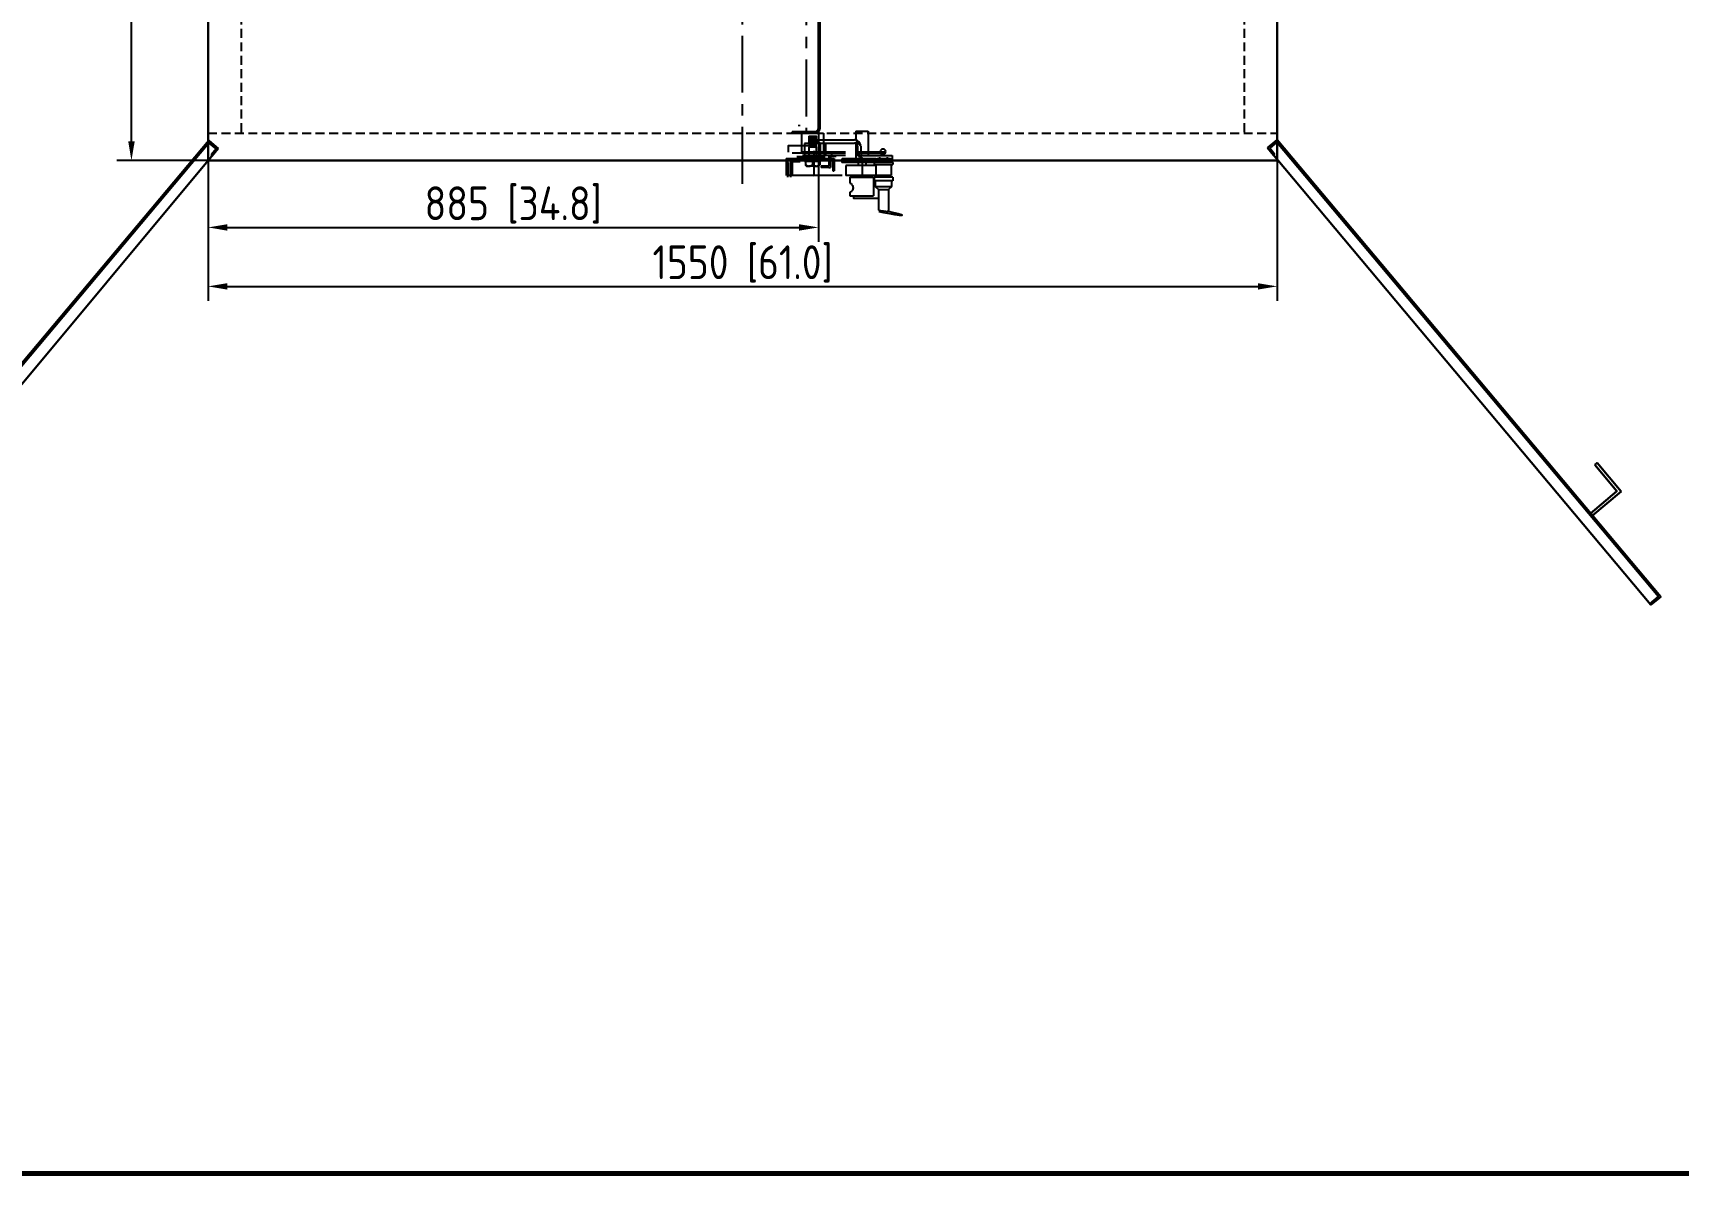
# Model space of a CAD drawing. Header units: millimetres. Extents: x 261789 to 272313, y -191856 to -185409.
# Drawn here: x 263133 to 265518, y -191621 to -189963 of the extents above; entities that cross this region are included whole.
import ezdxf

# ---------------------------------------------------------------- set-up
doc = ezdxf.new("R2010")
doc.units = ezdxf.units.MM
doc.header["$LTSCALE"] = 13
for name, pattern in [('ACAD_ISO02W100', [15, 12, -3]), ('CENTER', [50.8, 31.75, -6.35, 6.35, -6.35]), ('CENTERX2', [101.6, 63.5, -12.7, 12.7, -12.7]), ('DASHED', [0.75, 0.5, -0.25])]:
    doc.linetypes.add(name, pattern=pattern)
doc.layers.get('0').update_dxf_attribs({"color": 1, "linetype": 'CENTER'})
for name, color, linetype in [('1', 4, 'Continuous'), ('4虚线层', 6, 'DASHED'), ('PDF_几何图形', 7, 'Continuous'), ('粗实线', 4, 'Continuous')]:
    doc.layers.add(name, color=color, linetype=linetype)
doc.layers.add('2细实线', color=3, linetype='Continuous', lineweight=20)
doc.layers.add('标注、文本', color=3, linetype='Continuous', lineweight=25)
doc.styles.get("Standard").update_dxf_attribs({"font": 'gbenor.shx', "bigfont": 'gbcbig.shx'})
doc.dimstyles.new('英寸 1-10', dxfattribs={"dimscale": 14, "dimtxt": 3.5, "dimasz": 2, "dimexe": 1.5, "dimexo": 0.5, "dimgap": 0.5, "dimtad": 1, "dimtoh": 1, "dimdec": 1, "dimdsep": 46, "dimtxsty": 'Standard', "dimcen": 2.5, "dimclrd": 3, "dimclre": 3, "dimclrt": 3, "dimadec": 0, "dimazin": 2, "dimtfac": 1, "dimtdec": 1, "dimtmove": 0, "dimatfit": 2, "dimfxl": 1, "dimarcsym": 0})

# ---------------------------------------------------------------- blocks, each defined once
blk = doc.blocks.new('A$C62CB6CE0')
at = {"layer": 'PDF_几何图形'}
for p, q in [((22.3, 119.3), (54.2, 119.3)), ((22.3, 119.3), (22.3, 89.9)), ((54.2, 119.3), (54.2, 89.9)), ((101.2, 122.2), (101.2, 108.9)), ((101.2, 122.2), (119, 122.2)), ((119, 122.2), (119, 86.6)), ((3.7, 101.1), (32.7, 101.1)), ((26.9, 104), (26.9, 85.3)), ((33.1, 104), (26.9, 104)), ((33.1, 114.7), (33.1, 104)), ((33.1, 112.2), (33.9, 111.4)), ((43.8, 111.4), (33.1, 111)), ((33.9, 111.4), (33.1, 111)), ((33.1, 111), (33.9, 110.6)), ((43.8, 110.6), (33.1, 110.2)), ((33.9, 110.6), (33.1, 110.2)), ((33.1, 108.5), (33.9, 108.1)), ((33.1, 101.5), (33.9, 101.1)), ((33.1, 98.6), (33.1, 80.4)), ((43, 112.2), (33.9, 111.4)), ((43, 111), (33.9, 110.6)), ((43, 110.2), (33.9, 109.7)), ((43, 109.3), (33.9, 108.9)), ((43, 108.5), (33.9, 108.1)), ((43, 107.7), (33.9, 107.3)), ((43, 106.9), (33.9, 106.4)), ((43, 105.6), (33.9, 105.2)), ((43, 104.8), (33.9, 104.4)), ((43, 104), (33.9, 103.5)), ((43, 103.1), (33.9, 102.7)), ((43, 102.3), (33.9, 101.9)), ((43, 101.5), (33.9, 101.1)), ((43, 101.5), (33.9, 101.1)), ((43, 101.5), (33.9, 101.1)), ((43, 100.7), (33.9, 100.2)), ((43, 99.4), (33.9, 99)), ((43.8, 111.4), (43, 111)), ((43, 111), (43.8, 110.6)), ((43.8, 110.6), (43, 110.2)), ((43.8, 109.7), (43, 109.3)), ((43.8, 108.9), (43, 108.5)), ((43.8, 108.1), (43, 107.7)), ((43.8, 107.3), (43, 106.9)), ((43.8, 106.4), (43, 105.6)), ((43.8, 105.2), (43, 104.8)), ((43.8, 104.4), (43, 104)), ((43.8, 103.5), (43, 103.1)), ((43.8, 102.7), (43, 102.3)), ((43.8, 101.9), (43, 101.5)), ((43.8, 101.1), (43, 100.7)), ((43.8, 100.2), (43, 99.4)), ((49.6, 104), (43.8, 104)), ((43.8, 99), (43.8, 80.4)), ((44.9, 109.3), (44.9, 104.8)), ((44.9, 109.3), (49.5, 109.3)), ((49.5, 104.8), (44.9, 104.8)), ((49.5, 109.3), (99.1, 109.3)), ((49.5, 104.8), (99.1, 104.8)), ((49.6, 104), (49.6, 85.3)), ((55.3, 104), (55.3, 87.4)), ((55.3, 104), (57.3, 104)), ((57.3, 104), (57.3, 87.4)), ((101.2, 104.4), (101.2, 82)), ((103.7, 100.2), (103.7, 91.1)), ((108.2, 100.2), (108.2, 91.1)), ((0, 82.5), (26.9, 82.5)), ((0, 82.5), (0, 57.6)), ((2.1, 80.4), (26.9, 80.4)), ((2.1, 80.4), (2.1, 55.2)), ((3.7, 57.6), (3.7, 76.7)), ((6.6, 80.4), (6.6, 55.2)), ((65.8, 89.9), (8.7, 89.9)), ((8.7, 77.9), (20.3, 77.9)), ((8.7, 77.9), (8.7, 57.6)), ((15.7, 85.3), (56.7, 85.3)), ((20.3, 80.4), (20.3, 77.9)), ((23.6, 92), (64.5, 92)), ((64.5, 89.9), (23.6, 89.9)), ((23.6, 87.4), (64.5, 87.4)), ((26.9, 80.4), (49.6, 80.4)), ((26.9, 80.4), (26.9, 78.3)), ((26.9, 78.3), (49.6, 78.3)), ((28.1, 78.3), (28.1, 73.4)), ((38.5, 78.3), (38.5, 73.4)), ((43, 82.5), (69.9, 82.5)), ((43, 80.4), (67.8, 80.4)), ((44.9, 92), (85.9, 92)), ((85.9, 89.9), (44.9, 89.9)), ((44.9, 87.4), (85.9, 87.4)), ((47.6, 71.7), (47.1, 71.3)), ((48.8, 78.3), (48.8, 73.4)), ((49.6, 80.4), (49.6, 78.3)), ((50.7, 71.7), (61.9, 71.7)), ((50.7, 71.7), (50.7, 69.2)), ((61.9, 85.3), (61.9, 71.7)), ((61.9, 85.3), (61.9, 71.7)), ((72.4, 85.3), (61.9, 85.3)), ((64.4, 87.4), (64.4, 69.2)), ((64.4, 87.4), (64.4, 69.2)), ((65.8, 89.9), (65.8, 87.4)), ((67.8, 80.4), (67.8, 64.3)), ((69.9, 82.5), (69.9, 64.3)), ((80.9, 82), (80.9, 76.7)), ((80.9, 82), (81.3, 82)), ((81.3, 76.7), (80.9, 76.7)), ((81.3, 82), (81.3, 76.7)), ((130.5, 82), (81.3, 82)), ((130.5, 76.7), (81.3, 76.7)), ((130.1, 72.1), (86.7, 72.1)), ((86.7, 72.1), (86.7, 57.6)), ((101.6, 92), (142.5, 92)), ((142.5, 89.9), (101.6, 89.9)), ((101.6, 87.4), (142.5, 87.4)), ((104.5, 76.7), (104.5, 72.1)), ((110.3, 80.4), (110.3, 55.2)), ((115.7, 76.7), (115.7, 72.1)), ((127.7, 76.7), (127.7, 73.8)), ((127.7, 73.8), (154.9, 73.8)), ((130.1, 73.8), (130.1, 57.6)), ((130.5, 82), (130.5, 76.7)), ((130.5, 82), (131.8, 82)), ((131.8, 76.7), (130.5, 76.7)), ((131.8, 82), (131.8, 76.7)), ((151.6, 82), (131.8, 82)), ((151.6, 76.7), (131.8, 76.7)), ((135.5, 84.1), (135.5, 78.3)), ((146.3, 84.1), (146.3, 78.3)), ((151.6, 82), (151.6, 76.7)), ((152.5, 73.8), (152.5, 57.6)), ((153.7, 86.6), (153.7, 82)), ((153.7, 76.7), (154.9, 76.7)), ((154.9, 76.7), (154.9, 73.8)), ((23.2, 57.6), (3.7, 57.6)), ((60, 57.6), (19, 57.6)), ((40.1, 57.6), (38, 57.6)), ((81.3, 57.6), (40.4, 57.6)), ((43.4, 71.3), (47.1, 71.3)), ((64.4, 69.2), (50.7, 69.2)), ((61.9, 69.2), (64.4, 69.2)), ((61.9, 69.2), (64.4, 69.2)), ((64.4, 69.2), (61.9, 69.2)), ((67.8, 64.3), (69.9, 64.3)), ((130.1, 57.6), (86.7, 57.6)), ((92.5, 55.2), (92.5, 46.5)), ((92.5, 55.2), (126.8, 55.2)), ((138, 57.6), (97, 57.6)), ((103.7, 57.6), (103.7, 55.2)), ((116.5, 57.6), (116.5, 55.2)), ((126.8, 55.2), (126.8, 28.3)), ((127.7, 55.2), (127.7, 49.8)), ((141.3, 55.2), (127.7, 55.2)), ((141.3, 49.8), (127.7, 49.8)), ((141.3, 57.6), (130.1, 57.6)), ((132.2, 57.6), (132.2, 55.2)), ((152.5, 57.6), (141.3, 57.6)), ((154.9, 55.2), (141.3, 55.2)), ((154.9, 49.8), (141.3, 49.8)), ((150.4, 57.6), (150.4, 55.2)), ((152.9, 49), (152.9, 41.9)), ((154.9, 55.2), (154.9, 49.8)), ((92.5, 46.5), (93.3, 46.5)), ((92.5, 33.7), (92.5, 28.3)), ((93.3, 33.7), (92.5, 33.7)), ((92.5, 28.3), (126.8, 28.3)), ((129.3, 47.3), (126.8, 47.3)), ((129.3, 41.9), (152.9, 41.9)), ((133.9, 37.4), (141.3, 37.4)), ((133.9, 29.1), (133.9, 7.2)), ((141.3, 37.4), (148.7, 37.4)), ((148.7, 29.1), (148.7, 7.2)), ((152.9, 41.5), (152.9, 41.9))]:
    blk.add_line(p, q, dxfattribs=at)
for points in [[(3.7, 91.6), (3.7, 101.1), (4.1, 100.7)], [(33.1, 114.7), (43.8, 114.7), (43.8, 104)], [(33.1, 112.2), (43, 112.2), (43.8, 111.4)], [(43, 110.2), (43.8, 109.7), (33.1, 109.3)], [(33.1, 110.2), (33.9, 109.7), (33.1, 109.3)], [(43, 109.3), (43.8, 108.9), (33.1, 108.5)], [(33.1, 109.3), (33.9, 108.9), (33.1, 108.5)], [(43, 108.5), (43.8, 108.1), (33.1, 107.7)], [(43, 108.5), (33.9, 108.1), (33.1, 107.7)], [(43, 107.7), (43.8, 107.3), (33.1, 106.9)], [(33.1, 107.7), (33.9, 107.3), (33.1, 106.9)], [(43, 106.9), (43.8, 106.4), (33.1, 105.6)], [(33.1, 106.9), (33.9, 106.4), (33.1, 105.6)], [(43, 105.6), (43.8, 105.2), (33.1, 104.8)], [(33.1, 105.6), (33.9, 105.2), (33.1, 104.8)], [(43, 104.8), (43.8, 104.4), (33.1, 104)], [(33.1, 104.8), (33.9, 104.4), (33.1, 104)], [(43, 104), (43.8, 103.5), (33.1, 103.1)], [(33.1, 104), (33.9, 103.5), (33.1, 103.1)], [(43, 103.1), (43.8, 102.7), (33.1, 102.3)], [(33.1, 103.1), (33.9, 102.7), (33.1, 102.3)], [(43, 102.3), (43.8, 101.9), (33.1, 101.5)], [(33.1, 102.3), (33.9, 101.9), (33.1, 101.5)], [(43, 101.5), (43.8, 101.1), (33.1, 100.7)], [(43, 101.5), (33.9, 101.1), (33.1, 100.7)], [(43, 100.7), (43.8, 100.2), (33.1, 99.4)], [(33.1, 100.7), (33.9, 100.2), (33.1, 99.4)], [(43, 99.4), (43.8, 99), (33.1, 98.6)], [(33.1, 99.4), (33.9, 99), (33.1, 98.6)], [(108.2, 100.2), (100.4, 109.3), (99.1, 109.3)], [(103.7, 100.2), (103.7, 101.5), (103.3, 101.9), (103.3, 102.3), (102.8, 103.1), (102.4, 103.5), (102, 104), (101.6, 104.4), (100.8, 104.4), (100.4, 104.8), (99.1, 104.8)], [(28.1, 73.4), (28.5, 72.9), (28.9, 72.5), (29.4, 72.5), (29.8, 72.1), (30.2, 72.1), (30.6, 71.7), (31.4, 71.7), (31.8, 71.3), (33.1, 71.3)], [(28.1, 73.4), (28.1, 72.9), (28.5, 72.5), (28.5, 72.1), (28.9, 72.1), (28.9, 71.7), (29.4, 71.7)], [(28.9, 71.7), (29.8, 71.3), (33.1, 71.3)], [(43.4, 71.3), (33.1, 71.3), (34.7, 71.3), (35.2, 71.7), (36, 71.7), (36.4, 72.1), (36.8, 72.1), (37.2, 72.5), (37.6, 72.5), (38, 72.9), (38.5, 73.4)], [(38.5, 73.4), (38.9, 72.9), (39.7, 72.1), (40.1, 72.1), (40.9, 71.7), (41.8, 71.7), (42.2, 71.3), (43.4, 71.3)], [(40.1, 93.6), (40.1, 57.6), (40.5, 57.2)], [(43.4, 71.3), (45.1, 71.3), (45.5, 71.7), (46.3, 71.7), (46.7, 72.1), (47.1, 72.1), (47.6, 72.5), (48, 72.5), (48.4, 72.9), (48.8, 73.4)], [(47.6, 71.7), (47.6, 72.1), (48, 72.1), (48, 72.5), (48.4, 72.5), (48.4, 72.9), (48.8, 73.4)], [(103.7, 91.1), (111.5, 82), (112.8, 82)], [(108.2, 91.1), (108.2, 89.9), (109, 89.1), (109, 88.2), (109.5, 87.8), (109.9, 87.4), (110.7, 87.4), (111.1, 87), (111.5, 86.6), (112.8, 86.6), (153.7, 86.6)], [(151.6, 82), (153.7, 82), (153.7, 76.7), (151.6, 76.7)], [(130.5, 49.8), (129.7, 49.8), (129.7, 49.4), (129.3, 49), (129.3, 41.9), (129.7, 41.9), (129.7, 41.5), (133.9, 37.4), (133.9, 29.1)], [(152.9, 49), (152.9, 49.8), (152.1, 49.8)], [(93.3, 46.5), (94.2, 46.1), (95, 44.8), (96.2, 43.2), (97, 39.9), (96.2, 36.5), (95, 34.9), (94.2, 34.1), (93.3, 33.7)], [(97.9, 28.3), (97.9, 24.6), (133.9, 24.6)], [(152.9, 41.5), (148.7, 37.4), (148.7, 29.1)], [(133.9, 7.2), (148.3, 5.5), (148.7, 7.2)]]:
    blk.add_lwpolyline(points, dxfattribs=at)
blk.add_lwpolyline([(25.6, 85.3), (50.9, 85.3), (50.9, 82.5), (25.6, 82.5)], close=True, dxfattribs=at)
for points in [[(108.2, 101.5), (106.4, 106.8), (105.9, 107.6), (100.4, 109.3)], [(140.5, 96.1), (138.4, 96.1), (136.7, 94.4), (136.7, 92.4)], [(144.6, 92.4), (144.6, 94.4), (142.5, 96.1), (140.5, 96.1)], [(103.7, 89.9), (104.6, 86), (107.7, 83), (111.5, 82)], [(136.7, 92.4), (136.7, 90.3), (138.4, 88.2), (140.5, 88.2)], [(140.5, 88.2), (142.5, 88.2), (144.6, 90.3), (144.6, 92.4)], [(134.3, 5.5), (171.8, -1.9), (181.4, -1.8), (148.3, 5.5)]]:
    blk.add_open_spline(points, degree=3, dxfattribs=at)
blk = doc.blocks.new('*D60')
at = {"layer": '2细实线', "color": 3, "linetype": 'ByBlock', "lineweight": -2}
for p, q in [((263386.8, -190043.7), (263386.8, -190351.8)), ((264936.8, -190043.7), (264936.8, -190351.8)), ((263414.8, -190330.8), (264908.8, -190330.8))]:
    blk.add_line(p, q, dxfattribs=at)
at = {"layer": '2细实线', "color": 3, "linetype": 'ByBlock'}
for points in [[(263414.8, -190326.2), (263414.8, -190335.5), (263386.8, -190330.8)], [(264908.8, -190326.2), (264908.8, -190335.5), (264936.8, -190330.8)]]:
    blk.add_solid(points, dxfattribs=at)
at = {"layer": 'Defpoints', "color": 0, "linetype": 'ByBlock'}
for p in [(263386.8, -190036.7), (264936.8, -190036.7), (264936.8, -190330.8)]:
    blk.add_point(p, dxfattribs=at)
at = {"layer": '2细实线', "color": 3, "linetype": 'ByBlock', "insert": (264161.8, -190298.3), "char_height": 49, "attachment_point": 5}
blk.add_mtext('1550 [61.0]', dxfattribs=at)
blk = doc.blocks.new('*D61')
at = {"layer": '2细实线', "color": 3, "linetype": 'ByBlock', "lineweight": -2}
for p, q in [((263379.8, -189463.5), (263254.8, -189463.5)), ((263275.8, -190120.5), (263275.8, -189491.5)), ((263571.2, -190148.5), (263254.8, -190148.5))]:
    blk.add_line(p, q, dxfattribs=at)
at = {"layer": '2细实线', "color": 3, "linetype": 'ByBlock'}
for points in [[(263271.1, -189491.5), (263280.5, -189491.5), (263275.8, -189463.5)], [(263271.1, -190120.5), (263280.5, -190120.5), (263275.8, -190148.5)]]:
    blk.add_solid(points, dxfattribs=at)
at = {"layer": 'Defpoints', "color": 0, "linetype": 'ByBlock'}
for p in [(263275.8, -189463.5), (263386.8, -189463.5), (263578.2, -190148.5)]:
    blk.add_point(p, dxfattribs=at)
at = {"layer": '2细实线', "color": 3, "linetype": 'ByBlock', "insert": (263243.3, -189806), "char_height": 49, "attachment_point": 5, "rotation": 90}
blk.add_mtext('685 [27.0]', dxfattribs=at)
blk = doc.blocks.new('A$C4E8F2EEA')
at = {"layer": '1', "color": 1, "linetype": 'CENTERX2', "lineweight": -3, "ltscale": 0.1}
blk.add_line((20, 625), (20, -10), dxfattribs=at)
at = {"layer": '粗实线', "lineweight": 30}
for p, q in [((38, 625), (38, -3)), ((40, 625), (40, -3)), ((0, -8), (33, -8)), ((0, -8), (0, -10)), ((0, -10), (33, -10))]:
    blk.add_line(p, q, dxfattribs=at)
for radius in [7, 5]:
    blk.add_arc((33, -3), radius, 270, 0, dxfattribs=at)
blk = doc.blocks.new('*D70')
at = {"layer": '2细实线', "color": 3, "linetype": 'ByBlock', "lineweight": -2}
for p, q in [((263386.8, -190043.7), (263386.8, -190266.3)), ((264271.8, -190043.7), (264271.8, -190266.3)), ((263414.8, -190245.3), (264243.8, -190245.3))]:
    blk.add_line(p, q, dxfattribs=at)
at = {"layer": '2细实线', "color": 3, "linetype": 'ByBlock'}
for points in [[(263414.8, -190240.7), (263414.8, -190250), (263386.8, -190245.3)], [(264243.8, -190240.7), (264243.8, -190250), (264271.8, -190245.3)]]:
    blk.add_solid(points, dxfattribs=at)
at = {"layer": 'Defpoints', "color": 0, "linetype": 'ByBlock'}
for p in [(263386.8, -190036.7), (264271.8, -190036.7), (264271.8, -190245.3)]:
    blk.add_point(p, dxfattribs=at)
at = {"layer": '2细实线', "color": 3, "linetype": 'ByBlock', "insert": (263829.3, -190212.8), "char_height": 49, "attachment_point": 5}
blk.add_mtext('885 [34.8]', dxfattribs=at)

msp = doc.modelspace()

# ---------------------------------------------------------------- linework, layer by layer
at = {"color": 7, "linetype": 'ByBlock', "lineweight": 30}
for p, q in [((263386.778, -189463.476), (263386.778, -190148.476)), ((264936.778, -189463.476), (264936.778, -190148.476)), ((263386.778, -190148.476), (264936.778, -190148.476))]:
    msp.add_line(p, q, dxfattribs=at)
at = {"layer": '1', "color": 1, "linetype": 'CENTERX2', "lineweight": -3, "ltscale": 0.1}
msp.add_line((264161.778, -190181.978), (264161.778, -188517.476), dxfattribs=at)
at = {"layer": '1', "const_width": 7.598}
msp.add_lwpolyline([(262353.477, -191617.168), (270689.118, -191617.168), (270689.118, -185625.926), (262353.477, -185625.926), (262353.477, -191617.168)], dxfattribs=at)
at = {"layer": '4虚线层', "ltscale": 2}
for p, q in [((263434.778, -189528.476), (263434.778, -190108.476)), ((264888.758, -189528.476), (264888.758, -190108.476)), ((263386.758, -190108.476), (264936.778, -190108.476))]:
    msp.add_line(p, q, dxfattribs=at)
at = {"layer": 'PDF_几何图形'}
for p, q in [((263387.874, -190119.195), (262861.032, -190746.813)), ((263387.874, -190119.195), (263401.522, -190130.775)), ((264936.778, -190118.286), (264922.716, -190129.866)), ((264936.778, -190118.286), (265492.815, -190781.088)), ((263387.874, -190122.504), (262864.34, -190746.813)), ((263401.522, -190130.775), (262878.402, -190758.806)), ((263387.874, -190122.504), (263398.627, -190131.188)), ((263398.627, -190131.188), (263391.183, -190139.873)), ((263391.183, -190139.873), (263392.837, -190141.528)), ((263401.522, -190130.775), (263392.837, -190141.528)), ((264922.716, -190129.866), (265478.754, -190792.668)), ((264922.716, -190129.866), (264931.401, -190140.618)), ((264936.364, -190121.594), (264926.025, -190130.279)), ((264926.025, -190130.279), (264933.056, -190138.964)), ((264933.056, -190138.964), (264931.401, -190140.618)), ((264936.364, -190121.594), (265489.507, -190780.674)), ((265400.59, -190586.712), (265397.282, -190589.607)), ((265400.59, -190586.712), (265435.743, -190628.483)), ((265435.743, -190628.483), (265393.973, -190663.222)), ((265489.507, -190780.674), (265477.1, -190791.014)), ((265492.815, -190781.088), (265478.754, -190792.668)), ((265477.1, -190791.014), (265478.754, -190792.668))]:
    msp.add_line(p, q, dxfattribs=at)
msp.add_lwpolyline([(265397.282, -190589.607), (265429.126, -190627.655), (265391.078, -190659.913), (265393.973, -190663.222)], dxfattribs=at)
at = {"layer": '标注、文本', "color": 4, "lineweight": 30}
for p, q in [((264936.778, -190118.286), (264922.716, -190129.866)), ((264936.778, -190118.286), (265492.815, -190781.088)), ((264922.716, -190129.866), (265478.754, -190792.668)), ((264922.716, -190129.866), (264931.401, -190140.618)), ((264936.364, -190121.594), (264926.025, -190130.279)), ((264926.025, -190130.279), (264933.056, -190138.964)), ((264933.056, -190138.964), (264931.401, -190140.618)), ((264936.364, -190121.594), (265489.507, -190780.674)), ((265400.59, -190586.712), (265397.282, -190589.607)), ((265400.59, -190586.712), (265435.743, -190628.483)), ((265435.743, -190628.483), (265393.973, -190663.222)), ((265489.507, -190780.674), (265477.1, -190791.014)), ((265492.815, -190781.088), (265478.754, -190792.668)), ((265477.1, -190791.014), (265478.754, -190792.668))]:
    msp.add_line(p, q, dxfattribs=at)
msp.add_lwpolyline([(265397.282, -190589.607), (265429.126, -190627.655), (265391.078, -190659.913), (265393.973, -190663.222)], dxfattribs=at)
at = {"layer": '粗实线', "lineweight": 30}
for p, q in [((264243.781, -190096.476), (264243.781, -190098.476)), ((263387.874, -190119.195), (262861.032, -190746.813)), ((263387.874, -190119.195), (263401.522, -190130.775)), ((263387.874, -190122.504), (262864.34, -190746.813)), ((263401.522, -190130.775), (262878.402, -190758.806)), ((263387.874, -190122.504), (263398.627, -190131.188)), ((263398.627, -190131.188), (263391.183, -190139.873)), ((263391.183, -190139.873), (263392.837, -190141.528)), ((263401.522, -190130.775), (263392.837, -190141.528))]:
    msp.add_line(p, q, dxfattribs=at)

# ---------------------------------------------------------------- block references
at = {"color": 2, "linetype": 'ACAD_ISO02W100', "lineweight": 13}
msp.add_blockref('A$C62CB6CE0', (264224.882, -190227.738), dxfattribs=at)
at = {"layer": '4虚线层', "ltscale": 2}
msp.add_blockref('A$C4E8F2EEA', (264233.778, -190098.476), dxfattribs=at)

# ---------------------------------------------------------------- dimensions: what is measured, and where the dimension line sits
at = {"layer": '2细实线', "linetype": 'ByBlock'}
dim = msp.add_linear_dim(base=(263275.802, -189463.476), p1=(263578.23, -190148.476), p2=(263386.778, -189463.476), angle=90, dimstyle='英寸 1-10', dxfattribs=at)
dim.commit()
dim.dimension.update_dxf_attribs({"geometry": '*D61', "text_midpoint": (263243.281, -189805.976)})
for base, p2, picture, middle in [((264936.778, -190330.832), (264936.778, -190036.703), '*D60', (264161.778, -190298.311)), ((264271.778, -190245.337), (264271.778, -190036.703), '*D70', (263829.278, -190212.816))]:
    dim = msp.add_linear_dim(base=base, p1=(263386.778, -190036.703), p2=p2, dimstyle='英寸 1-10', dxfattribs=at)
    dim.commit()
    dim.dimension.update_dxf_attribs({"geometry": picture, "text_midpoint": middle})

doc.saveas('drawing.dxf')
